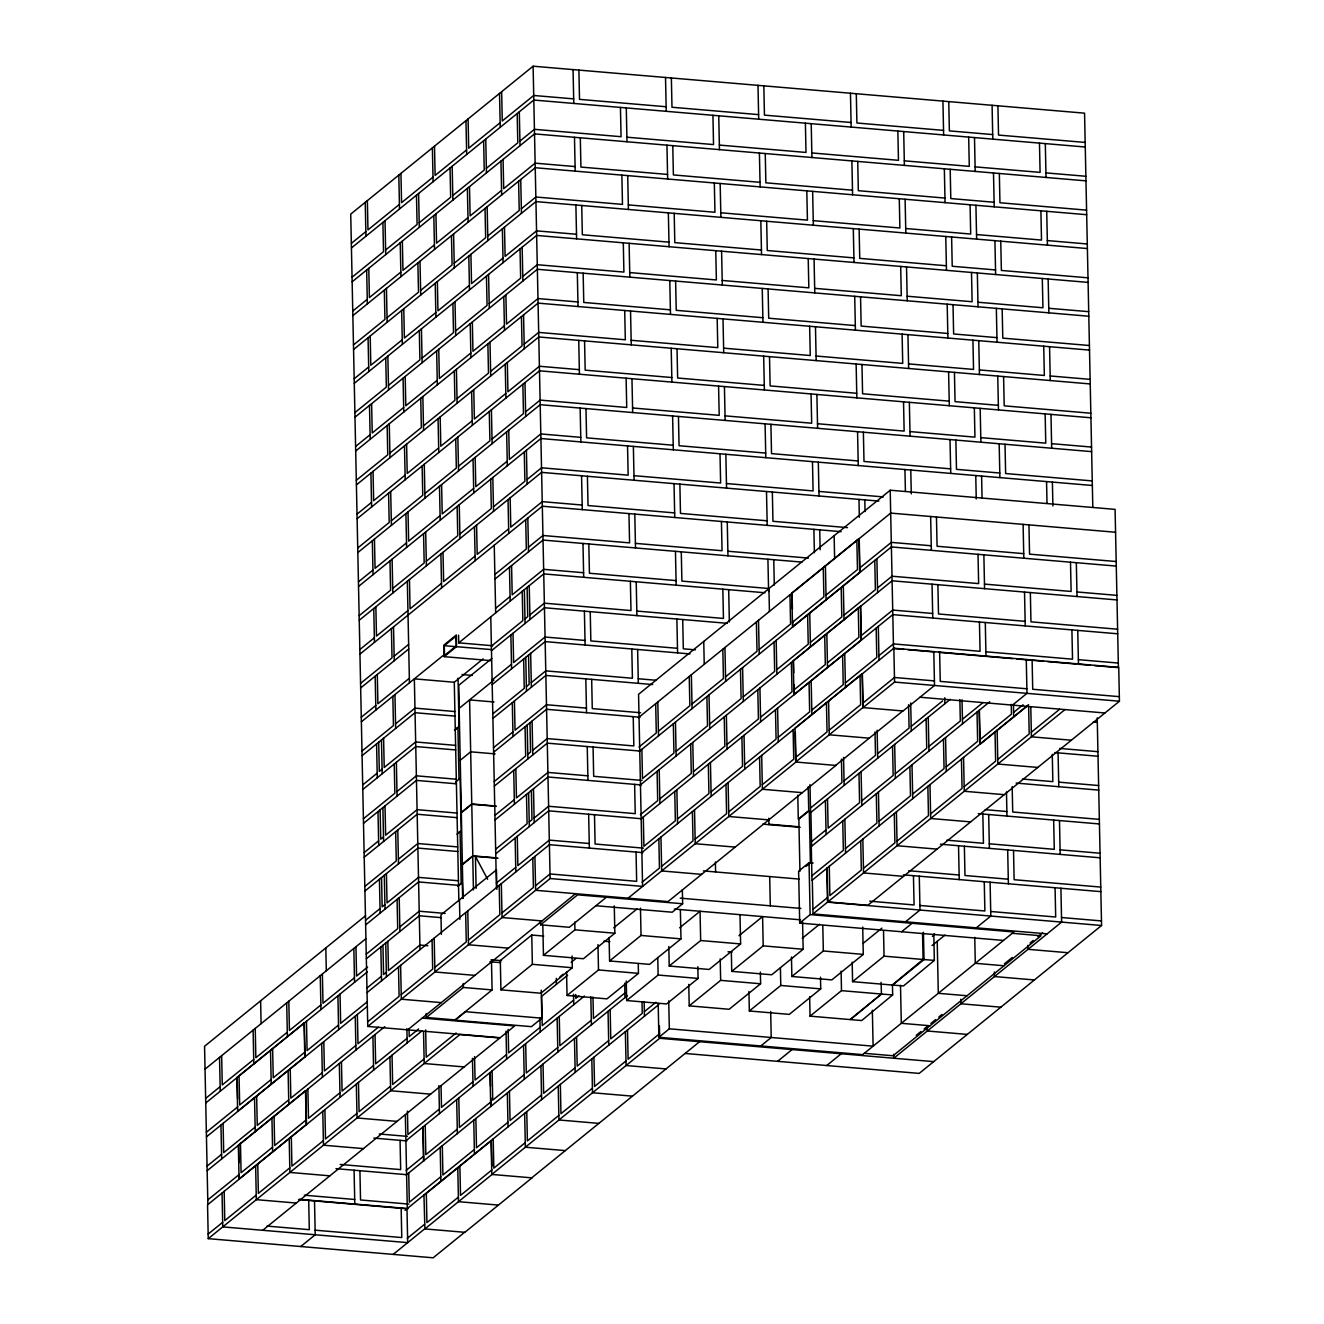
<?xml version="1.0" encoding="UTF-8"?>
<svg xmlns="http://www.w3.org/2000/svg" width="1324" height="1324" viewBox="0 0 1324 1324"><rect width="100%" height="100%" fill="white"/><g stroke="black" fill="none" stroke-linecap="round" stroke-linejoin="round"><path stroke-width="1.5" d="M934.347 960.413L923.093 959.486L892.227 985.039L903.547 985.917L934.347 960.413L933.801 934.33M892.657 994.92L861.692 1020.539L850.438 1019.612L881.337 994.043L892.657 994.92L892.459 985.155L924.003 959.552L923.424 932.228M1092.796 506.943L1084.555 113.169L533.109 66.2L350.728 214.107L367.758 1026.431L500.174 1037.718L514.672 1025.951L422.207 1018.073M351.357 243.368L365.854 231.617M399.434 204.376L367.973 229.896L367.36 200.619M432.998 177.151L401.553 202.671L400.94 173.394M466.578 149.926L435.116 175.43L434.504 146.17M500.141 122.702L468.696 148.205L468.084 118.945M351.439 247.952L533.82 100.045L1085.266 147.014M352.052 277.229L383.513 251.709L382.901 222.432M385.632 249.988L417.093 224.484L416.481 195.207M419.212 222.763L450.657 197.259L450.044 167.983M452.775 195.538L484.236 170.035L483.624 140.758M486.355 168.314L517.8 142.81L517.188 113.533M519.918 141.089L534.433 129.322L621.055 136.703L620.443 107.426M352.151 281.797L534.532 133.889L1085.961 180.858M352.763 311.074L367.278 299.307M400.841 272.082L369.396 297.586L368.784 268.309M434.421 244.857L402.959 270.361L402.347 241.084M468.001 217.616L436.539 243.136L435.927 213.859M501.564 190.391L470.119 215.911L469.49 186.634M352.863 315.642L535.244 167.734L1086.673 214.703M353.475 344.919L384.936 319.415L384.324 290.138M387.055 317.694L418.5 292.174L417.887 262.913M420.618 290.469L452.08 264.949L451.467 235.672M454.198 263.228L485.66 237.724L485.031 208.447M487.778 236.003L519.223 210.499L518.611 181.222M521.342 208.778L535.856 197.011L622.479 204.393L621.866 175.116M353.574 349.486L535.939 201.596L1087.385 248.548M354.187 378.763L368.684 366.996M402.264 339.772L370.803 365.275L370.19 336.015M435.844 312.547L404.383 338.05L403.77 308.773M469.408 285.322L437.963 310.826L437.35 281.549M502.988 258.097L471.526 283.601L470.914 254.324M354.286 383.331L536.65 235.44L1088.096 282.393M354.898 412.608L386.343 387.105L385.731 357.828M388.462 385.383L419.923 359.88L419.311 330.603M422.042 358.159L453.503 332.638L452.891 303.378M455.622 330.934L487.067 305.414L486.454 276.153M489.185 303.692L520.646 278.189L520.034 248.912M522.765 276.468L537.263 264.717L623.902 272.082L623.29 242.822M354.998 417.192L537.362 269.285L1088.808 316.237M355.61 446.453L370.108 434.702M403.688 407.461L372.226 432.981L371.614 403.704M437.251 380.236L405.806 405.756L405.194 376.479M470.831 353.012L439.369 378.515L438.757 349.255M504.394 325.787L472.949 351.29L472.337 322.013M355.693 451.037L538.074 303.13L1089.52 350.099M356.305 480.298L387.767 454.794L387.154 425.517M389.885 453.073L421.346 427.569L420.734 398.292M423.465 425.848L454.91 400.345L454.298 371.068M457.028 398.623L488.49 373.12L487.877 343.843M490.608 371.399L522.053 345.878L521.441 316.618M524.172 344.174L538.686 332.407L625.325 339.788L624.696 310.511M356.404 484.882L538.785 336.975L1090.215 383.943M357.017 514.159L371.531 502.392M405.094 475.167L373.649 500.671L373.037 471.394M438.674 447.926L407.213 473.446L406.6 444.169M472.254 420.701L440.793 446.221L440.18 416.944M505.818 393.476L474.373 418.996L473.76 389.719M357.116 518.727L539.497 370.819L1090.926 417.788M357.728 548.004L389.19 522.483L388.577 493.223M391.308 520.779L422.753 495.259L422.141 465.982M424.872 493.538L456.333 468.034L455.721 438.757M458.452 466.313L489.913 440.809L489.284 411.532M492.032 439.088L523.476 413.584L522.864 384.308M525.595 411.863L540.109 400.096L626.732 407.478L626.12 378.201M357.828 552.571L540.192 404.681L1091.638 451.633M358.44 581.848L372.938 570.081M406.518 542.857L375.056 568.36L374.444 539.1M440.098 515.632L408.636 541.135L408.024 511.858M473.661 488.407L442.216 513.911L441.604 484.634M507.241 461.166L475.779 486.686L475.167 457.409M358.539 586.416L540.904 438.525L1092.35 485.478M359.152 615.693L390.597 590.19L389.984 560.913M392.715 588.468L424.177 562.965L423.564 533.688M426.295 561.244L457.756 535.723L457.144 506.463M459.875 534.019L491.32 508.499L490.707 479.222M493.438 506.778L524.9 481.274L524.287 451.997M527.018 479.553L541.516 467.786L628.155 475.167L627.543 445.89M359.251 620.261L541.615 472.37L878.904 501.084M359.863 649.538L374.361 637.771M407.941 610.546L376.479 636.066L375.867 606.789M441.504 583.321L410.059 608.825L409.447 579.564M475.084 556.097L443.623 581.6L443.01 552.34M508.664 528.872L477.203 554.375L476.59 525.098M359.946 654.122L542.327 506.215L841.187 531.669M360.558 683.383L392.02 657.879L391.408 628.602M394.138 656.158L408.653 644.391M494.862 574.484L526.323 548.963L525.694 519.703M528.442 547.259L542.939 535.492L629.579 542.873L628.966 513.596M360.658 687.967L408.735 648.975M494.961 579.051L543.039 540.06L801.963 562.104M444.285 645.698L456.019 636.182L456.217 645.963L444.483 655.479L444.285 645.698L491.419 649.587M361.27 717.244L375.784 705.477M409.348 678.252L377.903 703.756L377.29 674.479M495.573 608.328L510.071 596.561M361.369 721.812L444.748 654.205M458.567 635.189L458.733 642.852L543.75 573.904L764.941 592.755M444.185 656.654L456.565 646.608L456.333 634.99L443.937 645.036L444.185 656.654L491.336 660.676M361.982 751.089L393.443 725.569L392.831 696.308M395.562 723.864L414.958 708.125L454.91 711.534M491.386 646.145L522.848 620.625L522.235 591.348M524.966 618.904L527.73 616.67L527.118 587.393M529.848 614.948L544.363 603.181L630.985 610.563L630.373 581.286M362.081 755.656L415.041 712.709L454.993 716.102M491.485 650.713L544.445 607.749L727.339 623.323M420.006 949.639L414.346 678.848L454.281 682.257L483.094 658.905M491.833 658.475L458.783 685.286L459.262 708.141M362.693 784.933L377.191 773.166M382.09 769.194L379.309 771.445L378.697 742.168M492.098 679.99L511.494 664.251M493.902 680.056L459.147 708.373L461.331 812.423L471.758 803.966L495.855 806.018M362.793 789.501L415.753 746.554L455.704 749.947M492.197 684.558L545.157 641.61L690.019 653.94M454.43 730.087L459.047 726.346L458.038 678.219M454.827 730.054L457.922 727.555L458.998 779.472M363.405 818.778L394.85 793.275L394.238 763.998M396.968 791.553L416.365 775.814L456.317 779.224M492.809 713.835L524.254 688.331L523.642 659.054M526.373 686.61L529.153 684.359L528.541 655.082M531.272 682.638L545.769 670.871L632.409 678.252L631.796 648.975M363.504 823.346L416.464 780.399L456.416 783.791M492.909 718.402L545.869 675.455L652.715 684.558M460.239 760.29L470.665 751.817L495.126 753.902M364.117 852.623L378.614 840.856M383.513 836.9L380.733 839.151L380.12 809.874M493.521 747.679L512.918 731.957M455.522 782.07L460.14 778.313L461.232 830.462L458.154 832.962M364.199 857.191L417.176 814.243L457.128 817.653M493.604 752.247L546.58 709.3L639.955 717.244M364.812 886.468L396.273 860.964L395.661 831.687M398.392 859.243L417.788 843.52L457.74 846.913M494.233 781.524L525.678 756.021L525.065 726.744M527.796 754.299L530.576 752.049L529.964 722.772M532.695 750.327L547.193 738.577L633.832 745.942L633.22 716.681M496.219 806.349L471.774 804.28L461.331 812.737L463.019 898.417M364.911 891.052L417.887 848.088L457.839 851.498M494.315 786.108L547.292 743.145L639.757 751.022M457.012 834.17L460.09 831.671L461.182 883.588L458.104 886.087M365.556 915.711L204.558 1046.274L207.868 1204.542M1094.435 665.591L1118.416 667.644L1115.089 509.376L890.208 490.228L638.565 694.306L642.587 886.401L550.122 878.54L367.758 1026.431M365.523 920.312L380.038 908.562M384.92 904.59L382.156 906.841L381.544 877.564M494.928 815.369L514.324 799.646M365.623 924.897L418.599 881.933L458.534 885.342M495.027 819.953L548.004 776.989L641.379 784.95M205.038 1069.147L366.036 938.567M638.367 717.724L890.688 513.1L1115.569 532.248M462.308 864.324L472.734 855.867L496.831 857.919M462.424 864.655L472.85 856.181L498.006 858.25M366.235 954.174L397.697 928.654L397.084 899.377M399.815 926.932L419.212 911.21L445.178 913.428M495.639 849.23L527.101 823.71L526.489 794.433M529.219 821.989L531.983 819.755L531.371 790.478M534.102 818.033L548.616 806.266L635.239 813.648L634.626 784.371M366.334 958.741L419.294 915.778L441.273 917.648M495.739 853.798L548.699 810.834L641.18 818.712M457.707 886.186L462.324 882.429L462.655 898.483M792.431 622.313L823.892 596.81L823.28 567.533M826.011 595.088L857.472 569.585L856.843 540.308M205.65 1098.424L220.148 1086.656M253.728 1059.432L222.267 1084.935L221.654 1055.658M287.308 1032.207L255.846 1057.711L255.234 1028.434M320.871 1004.982L289.426 1030.486L288.814 1001.209M354.451 977.741L322.99 1003.261L322.377 973.984M367.575 967.099L356.57 976.036L355.957 946.759M638.979 747.001L656.29 732.966L655.678 703.689M658.409 731.245L689.854 705.742L689.241 676.465M691.972 704.02L723.434 678.517L722.821 649.24M725.552 676.796L757.014 651.276L756.385 622.015M759.132 649.571L790.577 624.051L789.965 594.774M859.839 567.88L891.3 542.377L931.252 545.769M205.75 1102.991L367.327 971.948M639.31 751.387L891.4 546.944L1116.281 566.093M366.947 988.018L381.444 976.251M386.343 972.279L383.563 974.53L382.95 945.253M496.351 883.075L515.748 867.336M367.046 992.586L549.41 844.679L642.785 852.639M271.122 1079.507L239.677 1105.01L239.048 1075.75M304.702 1052.282L273.24 1077.786L272.628 1048.525M206.362 1132.268L237.807 1106.765M338.53 1025.074L307.085 1050.594L306.473 1021.317M367.393 1001.672L340.649 1023.353L340.036 994.092M676.067 751.353L707.513 725.833L706.9 696.573M709.631 724.112L741.092 698.609L740.48 669.332M743.211 696.887L774.672 671.384L774.043 642.107M776.791 669.663L808.236 644.159L807.623 614.882M810.354 642.438L841.816 616.934L841.203 587.657M843.934 615.213L875.379 589.693L874.767 560.433M877.498 587.988L892.012 576.221L978.635 583.603L978.022 554.326M206.461 1136.836L367.41 1006.306M639.79 785.413L892.111 580.789L1116.993 599.938M367.658 1021.863L399.103 996.36L398.491 967.083M401.222 994.638L432.683 969.118L432.071 939.858M434.802 967.414L466.263 941.894L465.651 912.617M468.382 940.172L499.827 914.669L499.214 885.392M501.945 912.948L533.407 887.444L532.794 858.167M535.525 885.723L550.023 873.956L636.662 881.337L636.05 852.06M793.854 690.003L825.315 664.499L824.703 635.222M827.434 662.778L858.879 637.274L858.266 607.997M207.074 1166.113L221.571 1154.346M255.151 1127.121L223.69 1152.641L223.077 1123.364M288.715 1099.896L257.27 1125.4L256.657 1096.14M322.295 1072.672L290.833 1098.175L290.221 1068.898M355.858 1045.447L324.413 1070.951L323.801 1041.674M378.432 1027.143L357.993 1043.726L357.364 1014.449M640.402 814.69L657.697 800.656L657.085 771.379M659.815 798.935L691.277 773.431L690.665 744.154M693.395 771.71L724.857 746.206L724.245 716.929M726.975 744.485L758.42 718.982L757.808 689.705M760.539 717.26L792 691.757L791.388 662.48M861.262 635.57L892.724 610.066L932.675 613.475M207.156 1170.697L384.738 1026.679M640.733 819.076L892.806 614.634L1117.704 633.799M407.709 1029.84L575.576 893.7M426.278 1013.489L426.361 1017.477L463.367 987.472L492.081 989.922L491.452 959.966M540.523 920.825L540.606 924.831L577.612 894.825L682.638 903.762L682.356 889.728M543.734 936.068L531.752 935.042L500.307 960.562L500.919 989.839L540.871 993.232L572.316 967.728L572.067 956.011M272.545 1147.196L241.084 1172.716L240.472 1143.439M306.109 1119.972L274.664 1145.492L274.051 1116.215M207.769 1199.958L239.23 1174.454L239.33 1179.022M339.954 1092.763L308.492 1118.284L307.88 1089.007M373.517 1065.539L342.072 1091.059L341.46 1061.782M407.097 1038.314L375.652 1063.817L375.023 1034.557M418.649 1028.947L409.215 1036.593L409.05 1028.798M677.474 819.043L708.936 793.539L708.323 764.262M711.054 791.818L742.516 766.298L741.903 737.038M744.634 764.593L776.079 739.073L775.467 709.796M778.198 737.352L809.659 711.849L809.047 682.572M811.778 710.127L843.222 684.624L842.61 655.347M845.341 682.903L876.802 657.399L876.19 628.122M878.921 655.678L893.419 643.911L980.058 651.292L979.446 622.015M287.622 1139.865L207.554 1204.807L208.249 1238.652L433.147 1257.8L464.592 1232.296M421.926 1030.949L289.195 1138.59L289.906 1172.435L329.858 1175.828M641.528 852.838L893.849 648.23L1118.73 667.379L1119.442 701.223L867.799 905.302L827.848 901.892L827.152 868.048M492.081 989.922L455.092 1019.927L426.361 1017.477M606.342 897.275L569.337 927.28L540.606 924.831M500.919 989.839L532.364 964.319L572.316 967.728M542.84 926.055L543.452 955.332L574.914 929.829L614.849 933.221L614.286 905.897M795.592 757.444L827.053 731.924L826.441 702.663M829.172 730.219L860.633 704.699L860.021 675.422M208.166 1234.067L222.664 1222.317M256.244 1195.076L224.782 1220.596L224.17 1191.319M289.807 1167.851L258.362 1193.371L257.75 1164.094M323.387 1140.626L291.925 1166.146L291.313 1136.869M356.95 1113.401L325.505 1138.905L324.893 1109.644M390.53 1086.177L359.085 1111.68L358.456 1082.403M424.11 1058.952L392.649 1084.455L392.036 1055.178M456.101 1033.001L426.229 1057.231L425.649 1029.907M642.14 882.115L659.451 868.097L658.839 838.82M661.57 866.376L693.015 840.856L692.402 811.595M695.133 839.151L726.595 813.631L725.982 784.354M728.713 811.91L760.175 786.406L759.562 757.129M762.293 784.685L793.738 759.182L793.126 729.905M863 703.011L894.461 677.491L934.413 680.9M862.834 707.562L862.139 673.717L794.979 728.167L795.691 762.012L862.834 707.562L903.051 710.988L934.512 685.468L933.801 651.623M208.249 1238.652L459.891 1034.574L499.843 1037.983L262.715 1230.294M628.089 898.169L795.956 762.028L795.327 732.172M1119.442 701.223L894.561 682.075L863.099 707.579L862.387 673.734M571.157 962.366L575.874 958.543M613.691 927.859L637.274 908.727M560.019 976.764L563.163 974.199M614.849 933.221L583.404 958.741L543.452 955.332M567.615 975.242L541.599 996.36L542.211 1025.62L573.673 1000.116M835.643 765.421L902.786 710.955M566.556 972.048L567.053 995.466L598.498 969.946L638.449 973.355L638.251 963.591M609.09 937.541L609.586 960.959L641.031 935.456L680.983 938.865L680.37 909.588M682.638 903.762L672.211 912.219L595.899 905.732M541.847 1018.189L531.421 1026.646L455.108 1020.159L465.535 1011.701L541.847 1018.189L541.251 990.12M439.369 1109.032L407.924 1134.536L407.428 1111.117M472.949 1081.807L441.488 1107.311L441.041 1085.846M506.513 1054.566L475.068 1080.086L474.571 1056.668M540.093 1027.341L508.631 1052.861L508.151 1029.443M578.936 995.847L575.791 998.395L575.708 994.49M810.47 808.07L841.932 782.567L841.435 759.149M844.05 780.846L875.512 755.325L875.015 731.907M877.63 753.621L909.075 728.101L908.578 704.682M911.193 726.396L942.655 700.876M405.541 1141.106L584.414 996.045M950.251 699.353L810.569 812.638L809.99 784.652M679.609 927.843L700.048 911.26L700.661 940.536L669.216 966.04L668.802 946.528M300.73 1246.529L315.228 1234.762L314.516 1200.918M638.449 973.355L606.988 998.859L567.053 995.466M680.983 938.865L649.538 964.369L609.586 960.959M406.154 1170.383L423.465 1156.349M524.172 1074.674L492.727 1100.178L492.114 1070.917M557.752 1047.449L526.29 1072.953L525.678 1043.676M591.332 1020.225L559.87 1045.728L559.258 1016.451M624.895 992.983L593.45 1018.504L592.986 997.038M811.513 841.65L826.011 829.883M861.709 800.937L893.154 775.434L892.541 746.157M895.289 773.712L926.734 748.209L926.121 718.932M928.852 746.488L960.314 720.984L959.867 699.519M962.432 719.263L982.871 702.68M457.293 1129.157L425.832 1154.66L425.219 1125.383M490.873 1101.916L459.411 1127.436L458.799 1098.159M406.253 1174.967L627.46 995.565M989.707 701.786L811.281 846.499L811.993 880.344L1028.582 704.682M626.269 981.018L626.666 1000.547L658.127 975.027L698.079 978.436L697.831 966.719M813.118 863.049L809.047 862.718L798.62 871.175L799.696 923.076L1003.493 940.437M805.902 866.442L810.387 862.818L809.295 810.685L798.852 819.142L799.944 871.291M1012.463 705.113L1026.977 693.346L1026.265 659.501M440.793 1176.722L409.331 1202.225L408.719 1172.965M474.356 1149.497L442.911 1175L442.299 1145.723M507.936 1122.272L476.491 1147.776L475.862 1118.499M541.516 1095.031L510.054 1120.551L509.442 1091.274M575.079 1067.806L543.634 1093.326L543.022 1064.049M608.659 1040.581L577.198 1066.101L576.585 1036.824M644.358 1011.635L655.959 1002.235M811.893 875.76L843.355 850.256L842.743 820.979M845.473 848.535L876.918 823.032L876.306 793.755M879.037 821.31L910.498 795.807L909.886 766.53M912.617 794.086L944.062 768.565L943.449 739.305M946.18 766.861L977.642 741.341L977.029 712.08M980.025 739.653L1011.47 714.133L1011.271 704.385M1013.588 712.428L1023.038 704.765M738.991 935.72L762.591 916.589L763.203 945.866L731.742 971.369L731.328 951.857M405.061 1210.351L658.955 1004.453M424.193 1195.059L491.353 1140.609L491.883 1165.981M1026.481 706.619L980.124 744.22L979.412 710.376M698.079 978.436L666.617 1003.94L626.666 1000.547M740 914.669L740.613 943.929L709.168 969.449L669.216 966.04M688.761 984.394L689.208 1005.859L720.653 980.356L760.605 983.765L760.357 972.048M407.246 1238.337L424.557 1224.319M525.264 1142.629L493.819 1168.149L493.207 1138.872M558.844 1115.404L527.382 1140.907L526.77 1111.647M592.424 1088.179L560.962 1113.683L560.35 1084.406M625.987 1060.954L594.542 1086.458L593.93 1057.181M659.567 1033.73L628.106 1059.233L627.493 1029.956M812.936 909.34L827.434 897.589M863.447 868.379L894.908 842.858L894.296 813.598M897.027 841.154L928.472 815.634L927.859 786.357M930.606 813.912L962.051 788.409L961.439 759.132M964.17 786.688L995.631 761.184L995.019 731.907M997.75 759.463L1029.195 733.959L1028.632 706.635M1031.313 732.238L1059.63 709.283M458.385 1197.111L426.924 1222.615L426.311 1193.338M491.965 1169.886L460.504 1195.39L459.891 1166.113M658.177 1003.344L658.889 1037.288L669.315 1028.814L873.112 1046.175L872.351 1010.229M799.696 923.076L810.139 914.619L1013.919 931.98L862.669 1054.632L658.889 1037.288M393.195 1254.391L424.64 1228.887L464.856 1232.313L532 1177.864L491.8 1174.438L491.088 1140.593M491.8 1174.438L659.666 1038.297L933.701 1061.633M812.307 880.079L813.019 913.924L827.533 902.157L1101.568 925.493L1097.215 717.84M827.848 901.892L1064.993 709.581M492.048 1174.454L424.905 1228.904L423.945 1195.042M802.261 938.286L819.573 924.251M760.605 983.765L729.16 1009.269L689.208 1005.859M802.576 921.934L803.155 949.258L771.693 974.778L731.742 971.369M531.735 1177.83L699.618 1041.69M748.921 991.477L749.334 1010.99L780.779 985.47L820.731 988.879L820.483 977.178M791.454 956.971L791.868 976.483L823.329 950.98L863.281 954.389L862.702 927.065M862.983 943.466L881.867 928.157M820.731 988.879L789.286 1014.383L749.334 1010.99M863.281 954.389L831.82 979.892L791.868 976.483M905.484 921.802L919.998 910.035L919.286 876.19M760.787 1045.96L771.213 1037.503L770.667 1011.536M901.594 931.765L912.021 923.308M809.643 996.641L810.056 1016.153L841.501 990.65L881.453 994.043L881.089 982.325M852.176 962.151L852.59 981.663L884.051 956.16L924.003 959.552M777.569 1061.335L792.083 1049.568M932.013 945.551L944.922 935.141M881.453 994.043L850.008 1019.563L810.056 1016.153M976.301 927.826L990.799 916.059L990.104 882.214M826.722 1065.522L841.236 1053.755M916.225 1035.351L920.941 1031.528M924.086 1028.98L927.23 1026.431L927.33 1030.999L967.265 1034.408M930.921 1023.435L935.638 1019.612M938.782 1017.064L941.927 1014.515M1004.353 963.872L1012.215 957.5M1030.072 943.036L1033.216 940.47M1037.933 936.647L1042.65 932.824M1101.568 925.493L919.187 1073.4L685.104 1053.457M573.673 98.87L533.721 95.477L502.259 120.98L501.647 91.704M666.138 106.748L579.515 99.366L578.886 70.106M758.602 114.625L671.98 107.244L671.367 77.967M851.084 122.503L764.444 115.122L763.832 85.845M943.549 130.381L856.909 123L856.297 93.723M992.702 134.568L949.374 130.877L948.762 101.6M1085.167 142.429L998.528 135.065L997.915 105.788M626.897 137.2L713.537 144.581L712.924 115.304M719.362 145.077L806.002 152.442L805.389 123.182M811.827 152.939L898.466 160.32L897.854 131.043M904.309 160.816L969.284 166.361L968.671 137.084M975.109 166.857L1040.085 172.385L1039.472 143.108M1045.927 172.881L1085.879 176.274M575.096 166.576L535.144 163.166L503.683 188.67L503.07 159.41M667.561 174.437L580.922 167.072L580.309 137.795M760.026 182.315L673.386 174.934L672.774 145.673M852.49 190.193L765.868 182.811L765.255 153.551M944.955 198.07L858.333 190.689L857.72 161.412M994.109 202.258L950.798 198.567L950.185 169.29M1086.574 210.135L999.951 202.754L999.339 173.477M628.321 204.889L714.943 212.27L714.331 182.993M720.786 212.767L807.425 220.148L806.812 190.871M813.25 220.645L899.89 228.009L899.277 198.749M905.715 228.506L970.691 234.05L970.078 204.773M976.533 234.547L1041.508 240.074L1040.896 210.797M1047.334 240.571L1087.285 243.98M576.503 234.265L536.551 230.856L505.106 256.376L504.494 227.099M668.968 242.143L582.345 234.762L581.732 205.485M761.449 250.021L674.81 242.64L674.197 213.363M853.914 257.882L767.275 250.517L766.662 221.24M946.379 265.76L859.739 258.379L859.127 229.118M995.532 269.947L952.221 266.256L951.608 236.979M1087.997 277.825L1001.374 270.444L1000.745 241.167M629.727 272.578L716.367 279.96L715.754 250.683M722.209 280.456L808.832 287.838L808.219 258.561M814.674 288.334L901.296 295.715L900.684 266.438M907.139 296.212L972.114 301.74L971.502 272.463M977.956 302.236L1042.931 307.764L1042.302 278.503M1048.757 308.277L1088.709 311.67M577.926 301.955L537.974 298.562L506.529 324.066L505.9 294.789M670.391 309.833L583.768 302.451L583.156 273.191M762.856 317.71L676.233 310.329L675.621 281.052M855.337 325.588L768.698 318.207L768.086 288.93M947.802 333.466L861.163 326.085L860.55 296.808M996.955 337.637L953.628 333.962L953.015 304.685M1089.42 345.514L1002.781 338.133L1002.169 308.873M631.151 340.285L717.79 347.649L717.178 318.389M723.616 348.146L810.255 355.527L809.643 326.25M816.097 356.024L902.72 363.405L902.107 334.128M908.562 363.901L973.537 369.429L972.925 340.169M979.363 369.926L1044.338 375.47L1043.726 346.193M1050.18 375.966L1090.132 379.359M579.349 369.661L539.398 366.252L507.936 391.755L507.324 362.495M671.814 377.522L585.175 370.157L584.563 340.88M764.279 385.4L677.64 378.019L677.027 348.758M856.744 393.278L770.121 385.896L769.509 356.619M949.209 401.155L862.586 393.774L861.974 364.497M998.362 405.343L955.051 401.652L954.439 372.375M1090.827 413.22L1004.204 405.839L1003.592 376.562M632.574 407.974L719.197 415.355L718.584 386.078M725.039 415.852L811.678 423.233L811.066 393.956M817.504 423.73L904.143 431.094L903.531 401.834M909.969 431.591L974.944 437.135L974.332 407.858M980.786 437.632L1045.761 443.159L1045.149 413.882M1051.587 443.656L1091.539 447.065M580.756 437.35L540.804 433.941L509.359 459.461L508.747 430.184M673.237 445.228L586.598 437.847L585.986 408.57M765.702 453.089L679.063 445.725L678.451 416.448M858.167 460.967L771.528 453.602L770.916 424.325M950.632 468.845L863.993 461.464L863.38 432.203M999.786 473.032L956.474 469.341L955.862 440.064M1092.25 480.91L1005.628 473.529L1005.015 444.252M633.981 475.664L720.62 483.045L720.008 453.768M726.462 483.541L813.085 490.923L812.473 461.646M818.927 491.419L883.389 496.914M582.179 505.04L542.228 501.647L510.783 527.151L510.154 497.874M674.644 512.918L588.022 505.536L587.409 476.259M767.109 520.795L680.486 513.414L679.874 484.137M847.492 527.631L772.951 521.292L772.339 492.015M1023.717 553.647L937.078 546.266L936.465 517.005M1116.182 561.525L1029.559 554.144L1028.947 524.867M635.404 543.37L722.043 550.734L721.431 521.474M727.869 551.231L808.467 558.099M984.477 584.099L1071.116 591.464L1070.504 562.203M1076.942 591.96L1116.893 595.37M583.603 572.729L543.651 569.337L512.189 594.84L511.577 565.563M676.067 580.607L589.428 573.242L588.816 543.965M768.532 588.485L681.893 581.104L681.281 551.843M1025.14 621.337L938.501 613.972L937.889 584.695M1117.605 629.214L1030.966 621.833L1030.353 592.573M636.827 611.059L723.45 618.44L722.838 589.163M985.9 651.789L1072.523 659.17L1071.91 629.893M1078.365 659.666L1118.317 663.059M903.796 649.356L893.518 648.495L890.208 490.228M907.9 649.72L934.612 651.987M938.733 652.335L1012.711 658.64M1016.815 658.988L1043.527 661.255M1047.632 661.619L1076.412 664.069M1090.446 665.26L1078.464 664.234L1077.753 630.389M585.009 640.435L545.058 637.026L513.613 662.546L513 633.269M677.491 648.313L590.852 640.932L590.239 611.655M695.414 649.836L683.316 648.81L682.704 619.533M1026.878 688.778L940.255 681.397L939.626 652.12M1119.343 696.656L1032.72 689.274L1032.108 659.997M458.733 642.852L492.693 645.748M919.998 697.235L1104.944 712.991M638.251 678.749L656.373 680.288M1093.276 722.077L1097.315 722.408M462.059 674.561L472.32 675.422M1071.364 740.215L1031.413 736.806L1030.784 706.867M586.433 708.125L546.481 704.732L515.036 730.236L514.424 700.959M640.617 712.742L592.275 708.621L591.663 679.344M1059.647 748.424L1097.927 751.684M494.034 701.985L469.59 699.916L471.758 803.966M1054.864 752.578L1098.026 756.252M869.223 738.18L829.271 734.787L828.559 700.942M1037.784 767.44L997.849 764.031L997.138 730.186M1022.393 779.042L1052.845 781.64L1052.282 754.316M1058.687 782.136L1098.639 785.529M795.691 762.012L835.907 765.438L668.041 901.578L535.624 890.291L534.913 856.446M1016.12 783.08L1098.738 790.114M455.605 745.379L415.653 741.97L384.208 767.49L383.596 738.213M1004.221 794.665L964.269 791.272L963.558 757.411M802.327 792.662L762.376 789.269L761.681 755.408M587.856 775.814L547.904 772.422L516.443 797.925L515.83 768.648M642.041 780.432L593.682 776.311L593.069 747.05M985.221 809.659L1006.869 811.513M1099.35 819.374L1012.711 812.009L1012.181 786.638M978.304 813.631L1099.433 823.958M970.641 821.89L930.689 818.497L929.978 784.652M768.764 819.887L728.812 816.494L728.101 782.649M768.93 824.207L799.497 826.821M762.789 824.14L800.11 827.318M946.908 840.177L983.451 843.305L982.838 814.028M989.293 843.802L1054.268 849.329L1053.656 820.053M1060.11 849.826L1100.045 853.235M940.404 844.199L1100.145 857.803M937.078 849.131L897.126 845.722L896.414 811.877M457.028 813.068L417.077 809.676L385.632 835.179L385.003 805.902M735.184 847.112L695.232 843.719L694.521 809.874M589.263 843.52L549.328 840.111L517.866 865.615L517.254 836.354M643.464 848.138L595.105 844.017L594.493 814.74M908.777 870.729L959.139 875.015M1008.292 879.202L964.981 875.512L964.369 846.235M1100.757 887.08L1014.134 879.699L1013.522 850.422M903.382 874.833L1100.856 891.648M903.498 876.356L863.546 872.946L862.834 839.102M703.375 870.911L799.15 879.07M701.604 874.353L661.669 870.944L660.957 837.099M869.736 901.181L914.073 904.954L913.444 875.694M919.899 905.467L984.874 910.995L984.262 881.718M990.716 911.491L1055.691 917.019L1055.079 887.742M1061.517 917.515L1101.469 920.925M680.238 898.152L800.871 908.429M458.452 880.758L418.5 877.365L387.038 902.869L386.426 873.592M813.019 913.924L1047.119 933.85M1012.297 933.304L1041.012 935.754L893.038 1055.758L864.307 1053.308M674.313 909.075L800.54 919.816M1067.988 952.717L1028.036 949.325L1027.954 945.336M541.996 920.925L502.044 917.532L501.333 883.671M1004.022 965.759L975.291 963.309L974.745 937.342M700.661 940.536L740.613 943.929M763.203 945.866L803.155 949.258M603.876 941.199L609.868 941.695M728.034 951.757L732.04 952.105M1034.425 979.959L994.473 976.549L994.374 971.981M508.416 948.149L468.464 944.757L467.769 910.912M852.59 981.663L892.541 985.056M427.9 945.733L419.923 945.055L388.462 970.575L387.849 941.298M967.033 995.747L938.302 993.314L937.21 941.397M491.221 959.784L501.515 960.661M489.93 961.787L500.588 962.631M1000.845 1007.183L960.893 1003.774L960.794 999.206M474.853 975.374L434.901 971.981L434.189 938.137M930.027 1025.752L901.296 1023.303L900.502 985.37M441.273 1002.616L401.321 999.206L400.609 965.361M666.038 1068.931L626.087 1065.522L625.375 1031.677M464.145 1066.929L424.21 1063.52L423.531 1031.628M632.458 1096.156L592.507 1092.747L591.811 1058.902M430.581 1094.154L390.63 1090.744L389.918 1056.9M598.895 1123.381L558.943 1119.972L558.231 1086.127M397.001 1121.378L357.05 1117.969L356.338 1084.124M379.26 1133.989L407.461 1136.389M565.315 1150.606L525.363 1147.213L524.652 1113.352M373.865 1138.094L406.799 1140.907M363.438 1148.603L323.486 1145.21L322.775 1111.349M340.235 1164.458L400.675 1169.605L400.063 1140.328M335.948 1168.662L406.6 1174.669M498.436 1205.088L458.485 1201.679L457.773 1167.834M304.338 1195.191L354.7 1199.478M408.884 1204.095L360.542 1199.974L359.913 1170.697M299.307 1199.329L408.222 1208.597M298.612 1199.561L406.981 1208.795L407.693 1242.64L222.763 1226.885L222.051 1193.04M296.278 1203.053L256.326 1199.66L255.631 1165.815M266.985 1226.09L309.303 1229.682L308.691 1200.421M315.129 1230.178L401.768 1237.559L401.155 1208.282M487.613 879.285L475.432 856.33L476.11 888.421M1076.329 562.7L1077.041 596.545M1045.315 143.604L1046.026 177.449M1046.721 211.294L1047.433 245.155M1048.145 279L1048.856 312.845M1049.568 346.689L1050.28 380.534M1050.975 414.379L1051.686 448.224M1052.398 482.085L1052.894 505.967M1058.075 752.86L1058.786 786.704M1059.481 820.549L1060.193 854.394M1060.905 888.239L1061.616 922.1L893.75 1058.224L893.667 1054.252M1046.556 481.588L1047.019 503.054M1023.104 524.37L1023.816 558.215M1024.528 592.076L1025.239 625.921M1013.439 704.616L1013.688 716.996M992.09 105.291L992.785 139.136M993.496 172.981L994.208 206.825M994.92 240.67L995.631 274.515M996.343 308.376L997.038 342.221M997.75 376.066L998.461 409.91M999.173 443.755L999.885 477.6M1006.472 791.984L1006.968 816.081M1007.68 849.925L1008.391 883.77M983.864 554.822L984.576 588.667M985.288 622.512L985.983 656.356M974.497 137.58L975.209 171.425M975.92 205.27L976.632 239.114M977.344 272.959L978.039 306.82M978.75 340.665L979.462 374.51M980.174 408.355L980.885 442.199M981.597 476.044L982.044 497.956M988.68 814.525L989.392 848.37M975.755 475.548L976.251 498.966M979.148 710.359L979.859 744.204M962.018 699.751L962.531 723.831M942.936 101.104L943.631 134.949M944.343 168.793L945.055 202.638M945.766 236.483L946.478 270.344M947.19 304.189L947.901 338.034M948.596 371.878L949.308 405.723M950.02 439.568L950.731 473.413M958.526 845.738L959.238 879.583M944.74 697.765L944.873 703.739M945.568 737.584L946.279 771.429M930.64 516.509L931.351 550.354M932.046 584.198L932.758 618.043M928.24 717.211L928.951 751.056M922.547 933.403L923.093 959.486M903.696 131.539L904.391 165.401M905.103 199.245L905.815 233.09M906.526 266.935L907.238 300.78M907.95 334.624L908.645 368.469M909.356 402.33L910.068 436.175M910.78 470.02L911.276 493.918M910.697 702.961L911.293 730.964M912.004 764.809L912.716 798.653M904.937 469.524L905.401 490.989M893.849 648.23L894.561 682.075M894.66 744.436L895.372 778.297M876.885 558.711L877.597 592.556M878.309 626.401L879.02 660.246M883.522 930.789L884.051 956.16M877.133 730.203L877.713 758.189M878.424 792.033L879.136 825.878M864.804 499.893L865.052 511.594M850.455 93.226L851.166 127.071M851.878 160.916L852.59 194.76M853.301 228.622L854.013 262.466M854.708 296.311L855.42 330.156M856.131 364.001L856.843 397.845M857.555 431.707L858.266 465.552M858.978 499.396L859.342 517.32M859.226 538.603L859.938 572.448M860.65 606.309L861.361 640.154M861.096 771.677L861.808 805.522M860.716 840.823L861.328 870.1L829.883 895.603L829.271 866.326M858.978 773.382L859.59 802.658L828.129 828.179L827.517 798.902M843.322 585.936L844.033 619.781M844.729 653.626L845.44 687.47M843.553 757.427L844.149 785.413M844.861 819.258L845.556 853.119M834.137 535.69L834.617 558.562M841.104 971.137L841.501 990.65M825.398 565.811L826.11 599.656M826.821 633.501L827.517 667.362M811.215 123.678L811.926 157.523M812.638 191.368L813.35 225.212M814.061 259.057L814.773 292.902M815.468 326.747L816.18 360.608M816.891 394.453L817.603 428.297M818.315 462.142L819.026 495.987M819.721 529.832L820.152 549.741M825.398 800.623L826.11 834.468M826.821 868.312L827.533 902.157M822.8 925.608L823.329 950.98M813.896 529.335L814.392 552.753M809.742 613.161L810.453 647.006M811.165 680.85L811.877 714.712M810.9 812.373L811.612 846.235M808.219 786.671L808.732 810.636L798.289 819.093L797.793 795.128M809.047 862.718L810.139 914.619M792.083 593.069L792.414 608.99M792.662 620.939L792.795 626.914M793.506 660.759L793.755 672.708M794.003 684.657L794.218 694.603M776.162 640.386L776.874 674.247M777.585 708.092L778.297 741.937M773.762 559.704L774.292 585.076M780.415 967.91L780.779 985.47M768.946 588.568L769.426 611.44M757.99 85.348L758.702 119.193M759.413 153.038L760.125 186.899M760.837 220.744L761.532 254.589M762.243 288.433L762.955 322.278M763.667 356.123L764.378 389.984M765.09 423.829L765.802 457.674M766.497 491.518L767.208 525.363M767.92 559.208L768.599 591.53M768.797 818.215L768.946 824.67M769.691 876.554L770.303 905.831M758.503 620.294L759.215 654.139M759.926 687.983L760.638 721.828M742.598 667.627L743.31 701.472M744.022 735.317L744.717 769.161M718.75 115.8L719.462 149.645M720.173 183.49L720.885 217.335M721.597 251.179L722.292 285.041M723.003 318.885L723.715 352.73M724.427 386.575L725.138 420.42M725.85 454.264L726.545 488.109M727.257 521.97L727.968 555.815M728.68 589.66L729.359 621.982M724.94 647.519L725.651 681.364M726.363 715.208L727.058 749.053M720.206 958.89L720.653 980.356M715.39 861.974L715.605 871.953M709.019 694.852L709.73 728.697M710.442 762.541L711.154 796.386M703.756 641.428L704.236 664.3M691.36 674.744L692.071 708.588M692.783 742.433L693.495 776.294M665.525 77.471L666.237 111.332M666.948 145.177L667.66 179.021M668.355 212.866L669.067 246.711M669.779 280.556L670.49 314.4M671.202 348.262L671.913 382.106M672.609 415.951L673.32 449.796M674.032 483.641L674.744 517.485M675.455 551.347L676.167 585.191M676.878 619.036L677.574 652.881M675.455 722.077L676.15 755.921M676.862 789.766L677.574 823.611M673.337 723.798L673.949 753.058L642.488 778.578L641.875 749.301M674.744 791.487L675.356 820.764L643.911 846.268L643.298 816.991M668.736 1000.861L669.315 1028.814M657.796 701.968L658.491 735.813M659.203 769.674L659.915 803.519M659.402 1025.918L659.666 1038.297M657.763 957.467L658.127 975.027M626.285 107.923L626.997 141.767M627.708 175.612L628.42 209.457M629.115 243.318L629.827 277.163M630.538 311.008L631.25 344.852M631.962 378.697L632.673 412.542M633.369 446.387L634.08 480.248M634.792 514.093L635.503 547.937M636.215 581.782L636.927 615.627M637.622 649.472L638.333 683.333M644.143 1001.887L644.44 1016.22M640.468 908.132L641.031 935.456M641.991 1001.639L642.239 1013.356L610.778 1038.86L610.165 1009.6M624.696 983.236L624.994 997.568M608.047 1011.304L608.759 1045.166M597.968 944.591L598.498 969.946M573.06 69.609L573.772 103.454M574.484 137.299L575.179 171.144M575.89 204.988L576.602 238.833M577.314 272.678L578.025 306.539M578.737 340.384L579.432 374.229M580.144 408.073L580.855 441.918M581.567 475.763L582.279 509.624M582.99 543.469L583.685 577.314M584.397 611.158L585.109 645.003M585.82 678.848L586.532 712.693M587.244 746.554L587.955 780.399M588.65 814.243L589.362 848.088M590.835 996.806L591.414 1024.793M574.748 922.017L574.914 929.829M573.54 994.258L573.755 1004.684M574.467 1038.546L575.179 1072.39M556.312 978.353L556.428 984.328M557.139 1018.173L557.851 1052.017M533.109 66.2L550.122 878.54M539.894 1017.974L540.192 1031.926M540.904 1065.77L541.615 1099.615M519.306 111.812L520.018 145.657M520.729 179.501L521.441 213.346M522.153 247.207L522.864 281.052M523.559 314.897L524.271 348.742M524.983 382.586L525.694 416.431M526.406 450.276L527.118 484.137M527.813 517.982L528.524 551.827M529.236 585.671L529.948 619.516M530.659 653.361L531.371 687.222M532.082 721.067L532.778 754.912M533.489 788.756L534.201 822.601M531.752 935.042L532.364 964.319M524.354 589.643L525.065 623.488M525.76 657.333L526.472 691.178M527.184 725.022L527.895 758.867M528.607 792.728L529.319 826.573M523.559 1045.397L524.271 1079.242M499.529 93.425L500.24 127.27M500.952 161.114L501.664 194.976M502.375 228.82L503.087 262.665M503.782 296.51L504.494 330.355M505.205 364.199L505.917 398.061M506.629 431.905L507.34 465.75M508.035 499.595L508.747 533.44M509.459 567.284L510.17 601.129M510.882 634.99L511.594 668.835M512.305 702.68L513 736.525M513.712 770.369L514.424 804.214M515.135 838.075L515.847 871.92M506.033 1031.148L506.612 1059.15M507.324 1092.995L508.035 1126.84M485.743 139.037L486.454 172.881M487.149 206.726L487.861 240.587M488.573 274.432L489.284 308.277M489.996 342.122L490.707 375.966M491.419 409.811L492.114 443.656M492.826 477.517L493.538 511.362M494.249 545.207L495.673 612.896M496.864 889.38L496.45 869.868L440.958 914.867L441.372 934.38M490.774 616.868L496.45 887.643M490.261 1072.655L490.542 1086.309M490.79 1098.026L490.956 1106.5M489.996 1072.622L490.707 1106.467M465.965 120.65L466.677 154.494M467.372 188.356L468.084 222.2M468.795 256.045L469.507 289.89M470.219 323.735L470.93 357.579M471.625 391.441L472.337 425.285M473.049 459.13L473.76 492.975M474.472 526.82L475.184 560.664M471.774 804.28L472.85 856.181M472.734 855.867L473.446 889.96M472.453 1058.372L473.049 1086.375M473.744 1120.22L474.455 1154.065M452.163 166.261L452.874 200.106M453.586 233.967L454.298 267.812M455.009 301.657L455.704 335.502M456.416 369.346L457.128 403.191M457.839 437.036L458.551 470.897M459.262 504.742L459.958 538.587M463.268 983.484L463.367 987.472M459.461 899.873L459.875 919.386M454.281 682.257L458.865 900.949M456.681 1099.88L457.392 1133.725M432.385 147.891L433.097 181.736M433.809 215.58L434.52 249.425M435.232 283.27L435.927 317.115M436.639 350.959L437.35 384.821M438.062 418.665L438.774 452.51M439.485 486.355L440.18 520.2M440.892 554.044L441.604 587.889M438.889 1085.614L439.469 1113.6M440.18 1147.445L440.892 1181.289M418.599 193.486L419.294 227.347M420.006 261.192L420.718 295.037M421.429 328.882L422.141 362.726M422.853 396.571L423.548 430.416M424.259 464.277L424.971 498.122M425.683 531.967L426.394 565.811M423.101 1127.105L423.812 1160.949M422.853 1127.088L423.548 1160.933M398.822 175.116L399.517 208.96M400.229 242.805L400.94 276.65M401.652 310.495L402.364 344.339M403.075 378.201L403.77 412.045M404.482 445.89L405.194 479.735M405.905 513.58L406.617 547.424M407.329 581.269L409.447 682.82M406.898 1028.566L407.196 1042.898M405.359 1114.94L407.312 1208.531M385.019 220.727L385.731 254.572M386.442 288.417L387.138 322.262M387.849 356.106L388.561 389.951M389.273 423.812L389.984 457.657M390.696 491.502L391.408 525.347M392.103 559.191L392.814 593.036M393.526 626.881L394.238 660.742M394.949 694.587L395.661 728.432M396.356 762.276L397.068 796.121M397.779 829.966L398.491 863.811M399.203 897.672L399.914 931.517M381.478 739.934L382.189 773.779M382.884 807.623L383.596 841.468M384.308 875.313L385.019 909.158M385.731 943.019L386.442 976.864M365.242 202.34L365.954 236.185M366.665 270.03L367.36 303.875M368.072 337.719L368.784 371.581M369.495 405.425L370.207 439.27M370.919 473.115L371.614 506.96M372.325 540.804L373.037 574.666M373.749 608.51L374.46 642.355M375.172 676.2L375.884 710.045M376.579 743.889L377.29 777.734M378.002 811.595L378.714 845.44M379.425 879.285L380.137 913.13M380.832 946.974L381.544 980.819M372.905 1036.278L373.616 1070.123M353.839 948.481L354.551 982.325M355.246 1016.17L355.957 1050.015M354.087 1170.201L354.799 1204.046M337.918 995.797L338.63 1029.658M339.341 1063.503L340.053 1097.348M325.82 947.934L326.3 970.806M320.259 975.705L320.971 1009.55M321.682 1043.395L322.394 1077.239M304.355 1023.038L305.05 1056.883M305.761 1090.728L306.473 1124.572M286.696 1002.93L287.391 1036.775M288.102 1070.62L288.814 1104.464M270.51 1050.23L271.221 1084.091M271.933 1117.936L272.645 1151.781M260.629 1000.812L261.093 1023.684M253.116 1030.155L253.827 1063.999M254.539 1097.844L255.234 1131.706M237.195 1077.488L237.641 1098.953M238.618 1145.177L238.982 1162.737M219.536 1057.38L220.247 1091.224M220.959 1125.086L221.671 1158.93M934.512 933.751A47.763 15.871 -85.1 0 1 932.427 936.465M858.978 538.587L791.818 593.036L792.53 626.881L859.673 572.431L858.978 538.587M304.09 1023.005L236.93 1077.471L237.641 1111.316L304.801 1056.85L304.09 1023.005M860.385 606.276L793.242 660.742L793.953 694.587L861.096 640.121L860.385 606.276M305.496 1090.711L238.353 1145.161L239.065 1179.005L306.208 1124.556L305.496 1090.711"/></g></svg>
